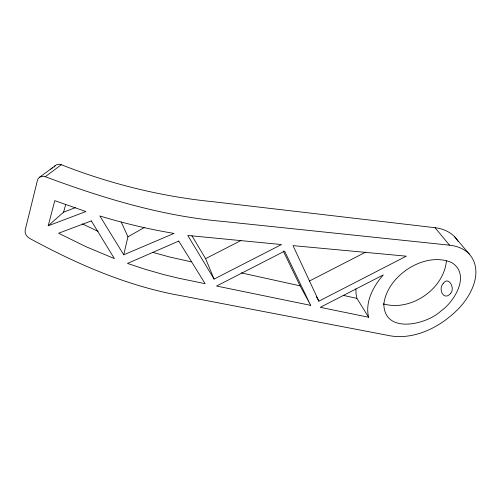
<?xml version="1.0" encoding="UTF-8"?>
<svg xmlns="http://www.w3.org/2000/svg" width="501" height="501" viewBox="0 0 501 501"><rect width="100%" height="100%" fill="white"/><g stroke="black" fill="none" stroke-linecap="round" stroke-linejoin="round"><path stroke-width="0.75" d="M355.904 288.833L356.036 293.774L356.912 298.383L368.623 317.258L320.277 307.332L383.309 274.892C373.37 286.246 364.866 301.734 368.623 317.258M446.397 260.921C443.823 289.183 410.764 311.816 383.478 303.894M121.223 221.974L127.93 236.785L123.747 254.802L174.035 233.403C148.947 229.276 124.173 223.346 99.849 215.969L123.747 254.802M48.19 225.819L54.797 200.663L85.884 211.535L48.19 225.819L63.589 212.161L75.338 207.665M63.589 212.161L65.625 204.646M54.133 167.071L54.34 166.708M450.637 293.348C455.447 288.394 448.527 275.412 443.135 283.591M443.091 283.66C437.868 289.165 443.967 301.458 450.587 293.423M54.421 166.589C55.818 164.409 58.792 163.814 61.128 164.66C110.032 183.873 161.353 196.63 213.658 201.79L435.043 227.704C444.143 228.713 453.399 233.165 458.027 241.376M469.205 253.976C464.076 248.621 456.755 245.953 449.51 245.171L222.926 221.423C161.754 216.081 102.586 198.077 45.284 176.709C42.266 175.431 38.139 176.897 37.443 180.322L25.207 230.028C24.436 233.472 26.778 236.942 29.778 238.463C77.605 264.447 128.306 286.484 182.195 295.909L390.692 335.914C415.373 339.678 439.897 327.078 457.106 310.138C471.109 296.492 484.285 271.392 469.205 253.976L454.52 236.666M50.739 169.156L55.523 165.399M45.284 176.709L61.279 164.71M52.58 167.716L39.31 177.404M144.169 227.623L127.93 236.785M309.342 281.08L365.743 252.097M318.88 301.157L406.298 256.174L293.016 245.628L318.88 301.157L316.256 296.479M214.09 279.088L187.781 235.457L281.449 244.551L214.09 279.088L205.598 258.648L240.943 240.543M310.695 305.366L216.57 286.04L284.612 251.139L310.695 305.366L300.074 285.846L283.228 250.963M191.369 261.873L169.463 256.95L152.755 252.36M241.319 272.888L300.074 285.846M343.241 295.371L356.912 298.383M98.096 231.437L82.471 223.903M435.043 227.704L449.51 245.171M191.921 235.758L205.598 258.648M383.829 304.157C384.367 334.536 426.627 324.736 440.986 310.952C454.614 301.514 470.783 274.742 451.864 262.662C425.268 250.776 387.148 275.425 383.829 304.157M178.763 241.075L127.504 263.432L145.328 269.331L163.996 274.661L179.089 278.305L205.122 283.685L178.763 241.075M91.332 220.91L58.579 233.247L86.185 246.78L114.378 258.597L91.332 220.91"/></g></svg>
